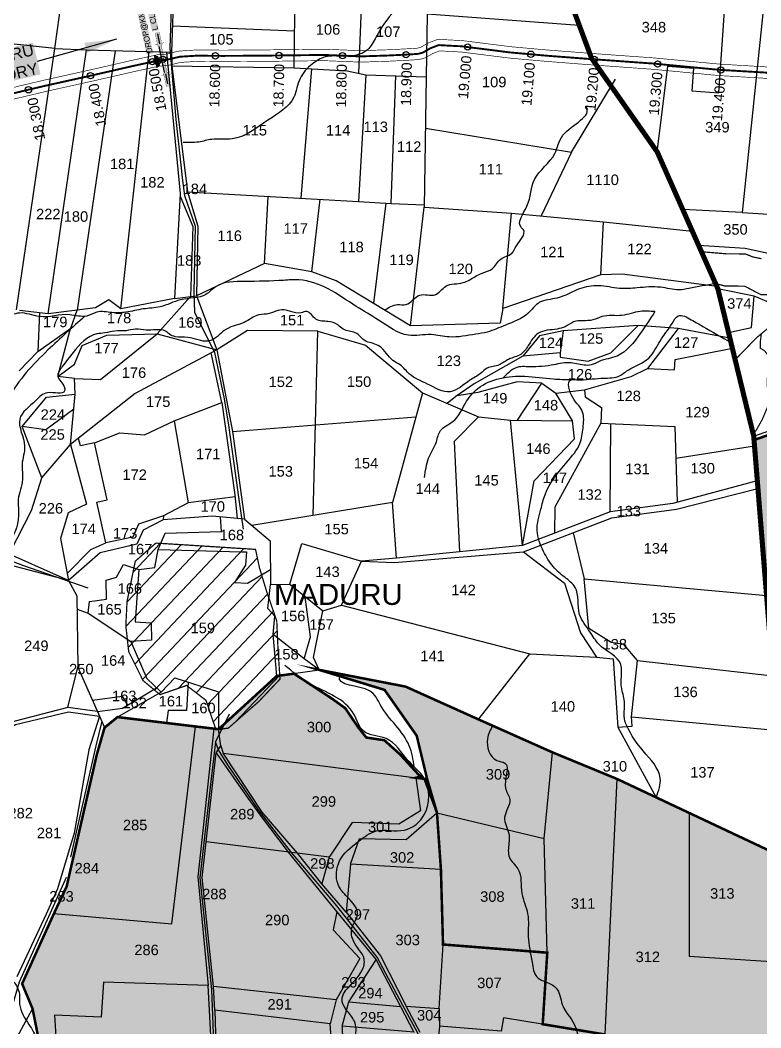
# Model space of a CAD drawing. Header units: inches. Extents: x 198958 to 218693, y 1596361 to 1611769.
# Drawn here: x 200565 to 201730, y 1605971 to 1607558 of the extents above; entities that cross this region are included whole.
import ezdxf
from ezdxf.enums import TextEntityAlignment as Align

# ---------------------------------------------------------------- set-up
doc = ezdxf.new("R2010")
doc.units = ezdxf.units.IN
doc.header["$LTSCALE"] = 15
doc.header["$MEASUREMENT"] = 0
doc.header["$PDMODE"] = 32
doc.header["$PDSIZE"] = 10
for name, pattern in [('ACAD_ISO02W100', [15, 12, -3]), ('ACAD_ISO03W100', [30, 12, -18]), ('HIDDEN2', [0.1875, 0.125, -0.0625])]:
    doc.linetypes.add(name, pattern=pattern)
for name, color, linetype in [('CANAL1', 7, 'Continuous'), ('CSMark', 72, 'Continuous'), ('PLOT NO', 7, 'Continuous'), ('PLOTS', 7, 'Continuous'), ('PLOTS NO', 7, 'Continuous'), ('RE REMARKS', 7, 'Continuous'), ('ROADS', 1, 'Continuous'), ('STREAMS', 4, 'Continuous'), ('STRUCTURE', 5, 'Continuous'), ('text2', 7, 'Continuous'), ('VILLAGE BOUNDAY', 5, 'Continuous'), ('WUA-11', 3, 'Continuous')]:
    doc.layers.add(name, color=color, linetype=linetype)
doc.styles.get("Standard").update_dxf_attribs({"font": 'arial.ttf'})
doc.dimstyles.get("Standard").update_dxf_attribs({"dimtxt": 0.18, "dimasz": 0.18, "dimexe": 0.18, "dimexo": 0.0625, "dimgap": 0.09, "dimtad": 0, "dimtih": 1, "dimtoh": 1, "dimdec": 4, "dimzin": 0, "dimdsep": 46, "dimtxsty": 'Standard', "dimcen": 0.09, "dimadec": 0, "dimazin": 0, "dimtfac": 1, "dimtdec": 4, "dimtofl": 0, "dimtmove": 0, "dimatfit": 3, "dimfxl": 1, "dimtolj": 1, "dimtzin": 0, "dimarcsym": 0})

# ---------------------------------------------------------------- blocks, each defined once
blk = doc.blocks.new('DROP')
h = blk.add_hatch()
h.set_pattern_fill('ANSI31', color=1, scale=10, angle=45)
h.set_pattern_definition([(90, (-324.4107, -25.7687), (-1.25, 0), [])])
h.paths.add_polyline_path([(-9.9, -4.3), (-13.8, 4.1), (13.8, 4.1), (10.2, -4.3)])
at = {"layer": 'STRUCTURE', "color": 5, "const_width": 0.49}
blk.add_lwpolyline([(-9.9, -4.3), (-13.8, 4.1), (13.8, 4.1), (10.2, -4.3), (-9.9, -4.3)], dxfattribs=at)
at = {"layer": 'STRUCTURE', "color": 5}
blk.add_circle((0, 0), 1.33, dxfattribs=at)
blk = doc.blocks.new('SLB')
at = {"layer": 'STRUCTURE'}
h = blk.add_hatch(dxfattribs=at)
h.set_pattern_fill('DOTS', color=6, scale=20, angle=320.3722, style=0)
h.set_pattern_definition([(320.372247934, (-159.4327, -72.9564), (1.2786241598, 0.5641323054), [0, -1.25])])
h.paths.add_polyline_path([(769699.5, 1706871.1), (769699.5, 1706861.1), (769729.1, 1706861.1), (769732.1, 1706863.1), (769792.1, 1706863.1), (769795.1, 1706861.1), (769824.7, 1706861.1), (769824.7, 1706871.1), (769795.1, 1706871.1), (769792.1, 1706869.1), (769732.1, 1706869.1), (769729.1, 1706871.1)])
at = {"layer": 'STRUCTURE', "color": 6, "linetype": 'ACAD_ISO02W100', "ltscale": 0.5, "const_width": 0.5}
for points in [[(769699.5, 1706871.1), (769729.1, 1706871.1)], [(769795.1, 1706871.1), (769824.7, 1706871.1)], [(769699.5, 1706861.1), (769729.1, 1706861.1)], [(769795.1, 1706861.1), (769824.7, 1706861.1)]]:
    blk.add_lwpolyline(points, dxfattribs=at)
at = {"layer": 'STRUCTURE', "color": 6, "const_width": 0.628}
for points in [[(769726.1, 1706877.1), (769726.1, 1706873.1), (769732.1, 1706869.1), (769792.1, 1706869.1), (769798.1, 1706873.1), (769798.1, 1706877.1)], [(769726.1, 1706855.1), (769726.1, 1706859.1), (769732.1, 1706863.1), (769792.1, 1706863.1), (769798.1, 1706859.1), (769798.1, 1706855.1)]]:
    blk.add_lwpolyline(points, dxfattribs=at)
at = {"layer": 'STRUCTURE', "color": 6}
blk.add_lwpolyline([(769732.1, 1706863.1), (769792.1, 1706863.1)], dxfattribs=at)
blk.add_lwpolyline([(769732.1, 1706863.1), (769792.1, 1706863.1)], dxfattribs=at)
at = {"layer": 'STRUCTURE', "color": 0}
blk.add_circle((769762.1, 1706866.1), 1.24, dxfattribs=at)
for points in [[(769703.8, 1706866), (769726.7, 1706866)], [(769818.6, 1706865.8), (769795.7, 1706865.8)]]:
    blk.add_leader(points, dimstyle='Standard', override={"dimasz": 10, "dimgap": 0.09, "dimtad": 0}, dxfattribs=at)

msp = doc.modelspace()

# ---------------------------------------------------------------- hatches: boundary and pattern name
at = {"layer": 'PLOTS NO', "true_color": 0x105689}
h = msp.add_hatch(color=146, dxfattribs=at)
h.dxf.hatch_style = 1
h.paths.add_polyline_path([(201787.6, 1605759.8), (201604.1, 1605782.4), (201584, 1605785.8), (201582.6, 1605854.4), (201580.7, 1605944.9), (201484.6, 1605960.8), (201386.5, 1605977), (201393.7, 1606089.6), (201229.7, 1606102.5), (201226.4, 1606220.5), (201220.2, 1606310), (201200.6, 1606363.3), (201204.8, 1606362.7), (201188.3, 1606431.2), (201137.8, 1606503.3), (201067.3, 1606524.9), (201035, 1606534.8), (201170.7, 1606508.5), (201286.5, 1606456.4), (201401.8, 1606405), (201503.4, 1606363.1), (201616.7, 1606309.7), (201761.7, 1606241.4), (201748.5, 1606525.3), (201738.6, 1606652.1), (201719.7, 1606886.8), (201718.9, 1606896.8), (201803.6, 1606925.7), (201916.9, 1606976.5), (201986.7, 1607005.4), (202011.7, 1607019), (202027.3, 1607025.6), (202048.8, 1607037.1), (202068.4, 1607038.6), (202104.1, 1607051.4), (202135.2, 1607062.5), (202172.8, 1607084.4), (202196.4, 1607095.5), (202254.2, 1607113.6), (202375.2, 1607155), (202495, 1607153.4), (202495.1, 1607161.4), (202500, 1607160.7), (202540, 1607155.1), (202597.5, 1607147.1), (202627.4, 1607068.6), (202665.9, 1606941.4), (202663.7, 1606830.3), (202669.9, 1606776.6), (202663.8, 1606776.6), (202665, 1606747.4), (202668.4, 1606667.2), (202674, 1606534.4), (202672.8, 1606525.1), (202694.9, 1606525.1), (202687.6, 1606455.7), (202453.8, 1606473.9), (202462.8, 1606416.6), (202476.2, 1606358.6), (202470.6, 1606359.2), (202402, 1606379.9), (202402.9, 1606314.9), (202402.3, 1606241.9), (202394.1, 1606245.1), (202387.8, 1606148.9), (202381.7, 1606056.4), (202370.7, 1605888.9), (202395.2, 1605871.6), (202417.5, 1605853.1), (202455.3, 1605827.5), (202458.6, 1605825.3), (202458.7, 1605826), (202533.7, 1605822.6), (202648.9, 1605813.1), (202757.2, 1605798.6), (202776.7, 1605796.1), (202838, 1605788), (202854.1, 1605783.7), (202865.4, 1605780.7), (202862.8, 1605775.3), (202814.5, 1605674.5), (202703.5, 1605443), (202663.1, 1605365.1), (202637.5, 1605324.3), (202574.9, 1605182.9), (202570.3, 1605176), (202551.3, 1605139.5), (202485, 1605149.1), (202461.4, 1605159.5), (202429.7, 1605173.2), (202420.2, 1605168.2), (202419.4, 1605270.9), (202368.9, 1605292.4), (202297.8, 1605298.9), (202303.1, 1605357.1), (202271.2, 1605363.3), (202157.1, 1605479.2), (202134.6, 1605491.7), (202089.9, 1605522.7), (202108.9, 1605682.5), (202048, 1605694.7), (201987, 1605718.2), (201997.9, 1605819.3), (201993.1, 1605819.8), (201833, 1605851.8), (201780.3, 1605871.2)])
at = {"layer": 'PLOTS NO', "true_color": 0xa953a0}
h = msp.add_hatch(dxfattribs=at)
h.set_pattern_fill('ANSI31', color=215)
h.set_pattern_definition([(45, (0, 0), (-0.088388347648, 0.088388347648), [])])
h.paths.add_polyline_path([(200669.6, 1604725.3), (200640, 1604936.4), (200614.1, 1604990.9), (200612.5, 1604994.4), (200594.5, 1605001.7), (200603, 1605040.8), (200630.5, 1605092.8), (200634.7, 1605141.6), (200620.4, 1605231.6), (200664.8, 1605183.8), (200661.9, 1605224.7), (200654.7, 1605292.6), (200630.9, 1605332.3), (200626.2, 1605369.8), (200599.5, 1605459.7), (200586.1, 1605543), (200576.3, 1605581.9), (200579, 1605637.5), (200607.6, 1605709.2), (200597.8, 1605812), (200604.8, 1605829.6), (200609.9, 1605897.4), (200594.7, 1605947.7), (200584.1, 1606001.2), (200567.7, 1606040.7), (200617.8, 1606151.4), (200637.8, 1606194.2), (200684.9, 1606400.6), (200697.3, 1606443.9), (200717.7, 1606460.5), (200794.9, 1606451.2), (200840.6, 1606445.7), (200869.3, 1606442.3), (200876.6, 1606441.4), (200968.2, 1606525.2), (200995.3, 1606528.8), (201055.4, 1606489.3), (201076, 1606474.4), (201096.6, 1606443.9), (201109.1, 1606428.3), (201137.5, 1606424), (201162.3, 1606401.6), (201191.7, 1606369.5), (201194.7, 1606366.9), (201187, 1606365), (201204.8, 1606362.7), (201220.2, 1606310), (201226.4, 1606220.5), (201229.7, 1606102.5), (201393.7, 1606089.6), (201386.5, 1605977), (201484.6, 1605960.8), (201580.7, 1605944.9), (201582.6, 1605854.4), (201584, 1605785.8), (201604.1, 1605782.4), (201685.4, 1605772.4), (201787.6, 1605759.8), (201809, 1605556.7), (201819.2, 1605452.3), (201828.9, 1605355.2), (201845.1, 1605193.9), (201860.3, 1605022), (201864.4, 1604942.8), (201834.1, 1604839.4), (201830.8, 1604830.9), (201797.7, 1604686.4), (201779.7, 1604569.4), (201777.7, 1604555.9), (201763, 1604460.3), (201760.4, 1604436.4), (201730.7, 1604444.1), (201633.8, 1604464.2), (201593.5, 1604474.7), (201530.4, 1604501.6), (201487.4, 1604520.6), (201462.8, 1604544.5), (201407.3, 1604652.3), (201295.4, 1604657.7), (201263.6, 1604661.7), (201219.8, 1604668.1), (201071.5, 1604695.1), (200985.8, 1604699.4), (200828, 1604719.1), (200809.3, 1604701.4)])
at = {"layer": 'text2', "linetype": 'Continuous'}
h = msp.add_hatch(dxfattribs=at)
h.set_pattern_fill('ANSI31', color=40, scale=7.991511, angle=1.6121)
h.set_pattern_definition([(46.61206, (193306.242, 1599819.602), (-18.439085, 17.42962), [])])
h.paths.add_polyline_path([(200802.5, 1606732.9), (200934.8, 1606724.5), (200941.1, 1606695.1), (200952.5, 1606657.5), (200968.2, 1606611.8), (200970.2, 1606566.9), (200973.3, 1606520.3), (200940, 1606485.1), (200892.1, 1606443.2), (200872.6, 1606440.4), (200856.9, 1606486.8), (200826.4, 1606510.3), (200784.6, 1606495.8), (200757.9, 1606518), (200735.3, 1606563.4), (200730.8, 1606604.2), (200732.7, 1606642.4), (200745.6, 1606705.8), (200778, 1606734.4)])
h.paths.add_polyline_path([(200955.6, 1606628.1), (201174.7, 1606628.1), (201174.7, 1606678.5), (200955.6, 1606678.5)], flags=9)

# ---------------------------------------------------------------- linework, layer by layer
at = {"layer": 'CANAL1', "color": 200, "const_width": 1}
for points in [[(200547, 1607450.1), (200601.3, 1607463), (200675.6, 1607479.5), (200739.5, 1607494.2), (200763.9, 1607499.5), (200781.5, 1607503.4), (200793.7, 1607504.1), (200814.4, 1607509), (200841.6, 1607510.7), (200882.9, 1607510.4), (200940.2, 1607510.7), (201043.1, 1607511.9), (201100, 1607509.6), (201143.1, 1607511), (201174.2, 1607512.6), (201188.6, 1607513.4), (201194.8, 1607515), (201205.7, 1607521.4), (201221.6, 1607527.5), (201239.7, 1607526.5), (201259.8, 1607525.5), (201336.7, 1607515.8), (201393.4, 1607510.7), (201460, 1607505.5), (201561.5, 1607498.2), (201664.3, 1607488.5), (201767.1, 1607482.3)], [(200550.9, 1607432.5), (200605.3, 1607445.5), (200679.6, 1607462), (200743.5, 1607476.6), (200767.8, 1607481.9), (200784, 1607485.5), (200796.4, 1607486.2), (200817.1, 1607491.2), (200842.1, 1607492.7), (200882.9, 1607492.4), (200940.3, 1607492.7), (201042.8, 1607493.9), (201099.9, 1607491.6), (201143.9, 1607493), (201175.2, 1607494.6), (201191.5, 1607495.6), (201201.7, 1607498.3), (201213.5, 1607505.1), (201224.5, 1607509.3), (201238.8, 1607508.5), (201258.2, 1607507.5), (201334.8, 1607497.9), (201391.9, 1607492.8), (201458.7, 1607487.6), (201560, 1607480.3), (201663, 1607470.5), (201766.1, 1607464.4)]]:
    msp.add_lwpolyline(points, dxfattribs=at)
at = {"layer": 'CANAL1', "color": 3, "linetype": 'HIDDEN2', "ltscale": 4, "true_color": 0x00ff00, "const_width": 3}
msp.add_lwpolyline([(200548.9, 1607441.3), (200603.3, 1607454.2), (200677.6, 1607470.7), (200741.5, 1607485.4), (200765.9, 1607490.7), (200782.7, 1607494.5), (200789.3, 1607494.8), (200795, 1607495.2), (200815.8, 1607500.1), (200841.8, 1607501.7), (200882.9, 1607501.4), (200940.2, 1607501.7), (201043, 1607502.9), (201099.9, 1607500.6), (201143.5, 1607502), (201174.7, 1607503.6), (201190.1, 1607504.5), (201198.3, 1607506.7), (201209.6, 1607513.3), (201223.1, 1607518.4), (201239.3, 1607517.5), (201259, 1607516.5), (201335.7, 1607506.8), (201392.7, 1607501.7), (201459.3, 1607496.6), (201560.7, 1607489.3), (201663.7, 1607479.5), (201766.6, 1607473.4)], dxfattribs=at)
at = {"layer": 'PLOTS'}
for points in [[(202011.8, 1607670), (202086.2, 1607667), (202164.4, 1607657.3), (202147.2, 1607458.9), (202156.9, 1607351.4), (202088.7, 1607311), (202069.9, 1607291.6), (202047.2, 1607288.8), (201975.9, 1607207.2), (201899.5, 1607047.7), (201719, 1607122.9), (201662.1, 1607134.6)], [(201566.7, 1607350.1), (201583.5, 1607485.3), (201623.7, 1607482.2), (201621, 1607446.2), (201663.5, 1607443), (201675.9, 1607625.7)], [(201738.2, 1607619.2), (201700.5, 1607254.8), (201606.9, 1607259.4)], [(201700.5, 1607254.8), (201808.1, 1607248), (201836.2, 1607609)], [(201631.7, 1607203.3), (201704.8, 1607198.5), (201769.8, 1607184.6), (201746.7, 1607251.9)], [(201718.4, 1606903), (201811.8, 1606935.9), (201912, 1606982.4), (201985.6, 1607012.6), (202043.3, 1607042.2), (202067, 1607044.3), (202130.2, 1607068.7), (202192.1, 1607101.2), (202254.2, 1607122.4), (202375.6, 1607163.1), (202495.1, 1607161.4), (202597.5, 1607147.1), (202627.4, 1607068.6), (202665.9, 1606941.4), (202663.7, 1606830.3), (202669.9, 1606776.6), (202663.8, 1606776.6), (202674, 1606534.4)], [(201718.9, 1606896.8), (201803.6, 1606925.7), (201916.9, 1606976.5), (201986.7, 1607005.4), (202011.7, 1607019), (202027.3, 1607025.6), (202048.8, 1607037.1), (202068.4, 1607038.6), (202104.1, 1607051.4), (202135.2, 1607062.5), (202172.8, 1607084.4), (202196.4, 1607095.5), (202254.2, 1607113.6), (202375.2, 1607155), (202369.5, 1607099), (202253.7, 1607100), (202253.8, 1607113.5)], [(201678.8, 1607066), (201715, 1607073.7), (201719, 1607122.9)]]:
    msp.add_lwpolyline(points, dxfattribs=at)
at = {"layer": 'PLOTS', "color": 0}
for points in [[(200619, 1607513), (200634, 1607618.5)], [(200806.2, 1607613.8), (200802.6, 1607507.2), (200803.2, 1607485.9), (200827.8, 1607287.6), (201097, 1607272.2), (201148.4, 1607269.2), (201200.2, 1607266.7)], [(200995.8, 1607482.6), (200996.9, 1607606.8)], [(201102, 1607603.1), (201096.6, 1607474.2)], [(201205.2, 1607599.4), (201203.1, 1607468.6)], [(201204.7, 1607567.7), (201444.1, 1607549.6)], [(200804, 1607548.7), (200996.3, 1607541)], [(200558.6, 1607101.6), (200619, 1607513), (200466, 1607529.1)], [(200608.8, 1607095.3), (200669.1, 1607510.7)], [(200619, 1607513), (200669.1, 1607510.7), (200802.6, 1607507.2)], [(200714.1, 1607509.5), (200654, 1607101)], [(200723, 1607103.4), (200767.7, 1607508.1)], [(200794.5, 1607507.4), (200816.4, 1607285), (200807.3, 1607119.3), (200842.2, 1607123.6)], [(200803.2, 1607485.9), (200995.8, 1607482.6), (201078.8, 1607477.9), (201108.3, 1607471.7), (201203.1, 1607468.6)], [(201006.7, 1607277.3), (201023.4, 1607481.1)], [(201108.3, 1607471.7), (201097, 1607272.2)], [(201148.4, 1607269.2), (201155.7, 1607470.1)], [(201203.1, 1607468.6), (201200.2, 1607263.2), (201337.4, 1607253.6), (201482.2, 1607240.4), (201621.9, 1607225.6)], [(201202, 1607387.7), (201432, 1607350), (201501.1, 1607464.7)], [(201432, 1607350), (201384, 1607249.4)], [(200827.8, 1607287.6), (200844, 1607233.3), (200842.2, 1607123.6), (200873.7, 1607038.5), (200898.5, 1606910.1), (200917.2, 1606772.3), (200957.8, 1606738.1), (200958.3, 1606669.3), (200988.5, 1606669.5), (201007.7, 1606733.6), (201101.3, 1606705.7), (201153.6, 1606703.9), (201356.5, 1606720.8), (201495.1, 1606774.1), (201597.1, 1606787.6), (201725.1, 1606820.5)], [(200816.1, 1607280.5), (200836.3, 1607232.9), (200832.7, 1607122.4)], [(200948.8, 1607174.6), (200954.9, 1607280.3)], [(201023.4, 1607161.5), (201036.3, 1607275.6)], [(201139.9, 1607269.7), (201120.1, 1607112.1)], [(201178.8, 1607076.6), (201200.2, 1607263.2)], [(201323.8, 1607103.7), (201337.4, 1607253.6)], [(201478.1, 1607156.8), (201482.2, 1607240.4)], [(201660.5, 1607138.2), (201511.5, 1607157.8), (201478.1, 1607156.8), (201323.8, 1607103.7), (201319.8, 1607080.6), (201178.8, 1607076.6), (201061.4, 1607147.5), (201023.4, 1607161.5), (200948.8, 1607174.6), (200842.2, 1607123.6)], [(200807.3, 1607119.3), (200723, 1607103.4), (200703.9, 1607117.2), (200683.2, 1607104.7), (200608.8, 1607095.3), (200563.6, 1607100.4)], [(200623.6, 1606996.7), (200649.9, 1607016.1), (200662, 1607045.7), (200700.7, 1607061.5), (200780.3, 1607063.7), (200832.7, 1607122.4)], [(200562.8, 1607005.4), (200592.3, 1607036), (200644.5, 1607072.8), (200654, 1607101)], [(200594.9, 1607096.9), (200592.3, 1607036)], [(200548.6, 1606719.9), (200582.3, 1606785.5), (200598.9, 1606836.9), (200567.8, 1606917.9), (200606.2, 1606964.1), (200651, 1606969), (200650.3, 1606993.5), (200623.6, 1606996.7), (200643.7, 1607072.2)], [(200650.3, 1606993.5), (200691, 1606992.2), (200780.3, 1607063.7)], [(200780.3, 1607063.7), (200873.7, 1607038.5)], [(201025.6, 1606777.9), (201032.8, 1607068), (200922.2, 1607068.9), (200873.7, 1607038.5)], [(201032.8, 1607068), (201107.9, 1607046.2), (201197.4, 1606971.1), (201150.1, 1606798.2)], [(201599.6, 1607072), (201536.9, 1607077), (201418.5, 1607068.8), (201381.4, 1607060.6), (201355.3, 1607028.9), (201278.8, 1606985), (201249.9, 1606965.1), (201236.4, 1606954.3)], [(201418.5, 1607068.8), (201413.9, 1607033.7), (201355.3, 1607028.9)], [(201413.9, 1607033.7), (201413.8, 1607027.1), (201458.1, 1607020.7), (201493.7, 1607033.7), (201536.9, 1607077)], [(201681, 1607057), (201599.6, 1607072), (201551.5, 1607009.3)], [(200873.7, 1607038.5), (200745.4, 1606970), (200643.8, 1606889.4), (200651, 1606969)], [(200681.4, 1606892.3), (200721.1, 1606907.9), (200760.2, 1606904.8), (200806.7, 1606926.8), (200881.8, 1606955.9), (200864.8, 1607033.8)], [(201452.1, 1606975.9), (201525.9, 1606996.9), (201551.5, 1607009.3), (201593.9, 1607007), (201594.8, 1607023.6), (201684.8, 1607041.4)], [(201385.2, 1606986.2), (201346.3, 1606988.4), (201284.3, 1606971.6), (201251.9, 1606966.5)], [(201346.7, 1606927.9), (201385.2, 1606986.2), (201407.1, 1606970.7)], [(201197.4, 1606971.1), (201285.6, 1606933.1), (201335.6, 1606928), (201433.2, 1606927), (201407.1, 1606970.7), (201452.1, 1606975.9), (201453.4, 1606964.6), (201479.1, 1606947.9), (201478, 1606923.2), (201594.4, 1606917.8), (201598.2, 1606798.8)], [(200881.8, 1606955.9), (200902.4, 1606810.4), (200906.1, 1606773.3)], [(200648.9, 1606945.5), (200604.9, 1606912.5), (200567.8, 1606917.9)], [(200806.7, 1606926.8), (200829, 1606798)], [(200898.5, 1606910.1), (201187, 1606933.3)], [(201285.6, 1606933.1), (201247.3, 1606894.4), (201255.5, 1606720.8)], [(201354.7, 1606730.7), (201335.6, 1606928)], [(201354.7, 1606730.7), (201373.1, 1606832.5), (201436.3, 1606898.5), (201433.2, 1606927)], [(201478, 1606923.2), (201405.4, 1606791.2), (201404.9, 1606750)], [(201492.6, 1606783.8), (201493.9, 1606922.5)], [(200598.9, 1606836.9), (200643.8, 1606889.4)], [(200643.8, 1606889.4), (200668.8, 1606795.5), (200639.9, 1606782.3), (200628, 1606741.8), (200640.5, 1606675.3)], [(200638.4, 1606686.3), (200675.6, 1606724.4), (200699.4, 1606734.7), (200685.2, 1606799), (200701.2, 1606802.6), (200681.4, 1606892.3), (200662.3, 1606888.1), (200659.4, 1606887.5), (200656.3, 1606899.3)], [(201719.7, 1606886.8), (201596, 1606867.5)], [(200917.2, 1606772.3), (200866.7, 1606776.7), (200789.6, 1606771.2), (200758.2, 1606754.7), (200747.9, 1606732.6), (200690.4, 1606719.1), (200648.7, 1606682.5), (200640.5, 1606675.3), (200529.6, 1606724.9), (200395.4, 1606840.4), (200221.4, 1606823.3), (200159.2, 1606835.8), (200130.6, 1606837.7), (200131.7, 1606827.9), (200077.4, 1606868.4)], [(201724.1, 1606832.2), (201591.2, 1606796.9), (201492.6, 1606783.8), (201354.7, 1606730.7), (201156.3, 1606710.8), (201101.3, 1606705.7)], [(200902.7, 1606807.2), (200829, 1606798), (200789.8, 1606777.5), (200750.5, 1606764), (200741.8, 1606743.6), (200699.4, 1606734.7)], [(201156.3, 1606710.8), (201150.1, 1606798.2), (200929.2, 1606762.2)], [(200654.1, 1606630.5), (200671.8, 1606624.3), (200673.5, 1606642.6), (200700.5, 1606646), (200699.7, 1606676), (200716.3, 1606680.8), (200727.3, 1606700.6), (200751.5, 1606692.9), (200776.6, 1606695.9), (200781.9, 1606724.4), (200792.5, 1606749.9), (200881.5, 1606752.4), (200879.8, 1606775.6)], [(200789.8, 1606777.5), (200789.6, 1606771.2)], [(200640.5, 1606675.3), (200526.1, 1606705.5), (200466.1, 1606752.9), (200415.9, 1606744.8), (200303.3, 1606706), (200208, 1606677.7), (200213.4, 1606636.8), (200280, 1606658.2), (200303.3, 1606706)], [(201434.5, 1606750.8), (201451.8, 1606678.4), (201738.6, 1606652.1)], [(200781.9, 1606724.4), (200912.7, 1606720.9), (200920.4, 1606720.4), (200919, 1606699.6), (200901.8, 1606672.6), (200922.1, 1606671.2), (200958.1, 1606692.8)], [(201356.5, 1606720.8), (201420.8, 1606671.1), (201445.7, 1606593), (201470.9, 1606554.6), (201497.5, 1606552.2), (201504.6, 1606444.8), (201527, 1606446.3), (201526, 1606461), (201535.5, 1606549.5), (201748.5, 1606525.3)], [(200988.5, 1606669.5), (201040.6, 1606627.6), (201069.9, 1606636.8), (201101.3, 1606705.7)], [(200751.5, 1606692.9), (200745.4, 1606610.7), (200770.4, 1606608.8), (200771.2, 1606581.4), (200738.4, 1606579.5)], [(200640.5, 1606675.3), (200653.7, 1606651.6), (200655.5, 1606539.1), (200697.3, 1606443.9), (200717.7, 1606460.5), (200876.6, 1606441.4), (200968.2, 1606525.2), (201035, 1606534.8), (201137.8, 1606503.3), (201188.3, 1606431.2), (201204.8, 1606362.7), (201220.2, 1606310), (201388.8, 1606269.4), (201401.8, 1606405), (201170.7, 1606508.5), (201035, 1606534.8)], [(201035, 1606534.8), (201011.3, 1606552.1), (200962.3, 1606590.3), (200965, 1606619.4), (200953.9, 1606631.7), (200958.3, 1606669.3)], [(201535.5, 1606549.5), (201514.2, 1606575), (201494.3, 1606578.1), (201459.3, 1606600.2), (201451.8, 1606678.4)], [(201011.3, 1606552.1), (201021.3, 1606586.8), (201012.8, 1606650)], [(201069.9, 1606636.8), (201366.3, 1606560.1), (201470.9, 1606554.6)], [(200671.8, 1606624.3), (200738.4, 1606579.5), (200763.8, 1606521.3), (200786.5, 1606499.8), (200807.8, 1606522.4), (200876.6, 1606500), (200876.6, 1606441.4)], [(201035, 1606534.8), (201026.2, 1606554.3), (201040.6, 1606627.6)], [(200968.2, 1606525.2), (200962.3, 1606590.3)], [(201286.4, 1606458.3), (201366.3, 1606560.1)], [(200639.5, 1606475.5), (200655.5, 1606539.1)], [(200828.8, 1606515.5), (200826.3, 1606470.8), (200797.2, 1606470.9), (200794.9, 1606451.2)], [(200678.4, 1606487), (200725.2, 1606493.5), (200733.6, 1606479.5)], [(200686.2, 1606469.2), (200725.4, 1606474.5), (200779.1, 1606506.8)], [(200786.5, 1606499.8), (200717.7, 1606460.5)], [(200689.5, 1606461.8), (200672.7, 1606408.7), (200649.3, 1606277.9), (200623.4, 1606190.1), (200605.3, 1606150.3), (200559.1, 1606051.4)], [(201526, 1606461), (201752.4, 1606440)], [(200617.8, 1606151.4), (200803.3, 1606134.8), (200840.6, 1606445.7)], [(201504.6, 1606444.8), (201565.1, 1606334)], [(200358.7, 1604777.4), (200398.6, 1604966.4), (200402.3, 1604984), (200407.1, 1605031.4), (200427.2, 1605135), (200450, 1605241.2), (200440.2, 1605240.9), (200465.3, 1605532.4), (200463.7, 1605583.3), (200366.1, 1605630.5), (200430.2, 1605730.3), (200499.5, 1605844.9), (200540.6, 1605920.8), (200563.7, 1605963.6), (200584.1, 1606001.2), (200567.7, 1606040.7), (200617.8, 1606151.4), (200637.8, 1606194.2), (200647.1, 1606231.5), (200684.9, 1606400.6), (200697.3, 1606443.9)], [(200869.3, 1606442.3), (200843.8, 1606208.9), (200860.3, 1606038.1)], [(200870.8, 1605998.9), (200868.5, 1606036.4), (200850.9, 1606207.7), (200873, 1606404.1), (200880.3, 1606415.2), (200876.6, 1606441.4)], [(200880.3, 1606415.2), (200884, 1606403.8), (201204.8, 1606362.7)], [(200873, 1606404.1), (200922.9, 1606332.9), (200942.3, 1606306.1), (200986.3, 1606248), (201048.1, 1606172), (201124.3, 1606078.3), (201162.7, 1606005.1), (201184, 1605964.4)], [(201050.6, 1606240), (201039.1, 1606197.9), (201000.7, 1606246.2), (200945.2, 1606310.6), (200884, 1606403.8)], [(201484.6, 1605960.8), (201503.4, 1606363.1), (201401.8, 1606405)], [(201187, 1606365), (201194.3, 1606312.9), (201160.2, 1606291.8), (201086.9, 1606294.8), (201050.6, 1606240), (200857.3, 1606264.1)], [(201503.4, 1606363.1), (201761.7, 1606241.4)], [(201084.1, 1606228.9), (201098.4, 1606269.6), (201171.5, 1606267.8), (201220.2, 1606310)], [(201220.2, 1606310), (201226.4, 1606220.5)], [(201616.7, 1606309.7), (201616.9, 1606084.2), (201769.9, 1606074.2)], [(201229.7, 1606102.5), (201393.7, 1606089.6), (201388.8, 1606269.4)], [(201223.9, 1606001.7), (201229.7, 1606102.5), (201226.4, 1606220.5), (201084.1, 1606228.9), (201077.2, 1606153.3), (201039.1, 1606197.9)], [(201062.6, 1606154.1), (201056.8, 1606125.5), (201099.1, 1606080.5), (201061.4, 1606015.3), (201052.3, 1605977.6)], [(201077.2, 1606153.3), (201131.5, 1606084.7), (201171.8, 1606005.3)], [(201393.7, 1606089.6), (201386.5, 1605977)], [(201071.1, 1605973.9), (201081.4, 1606012.2), (201124.3, 1606078.3)], [(200867.6, 1605530.1), (200868, 1605815.9), (200868.2, 1605890.1), (200860.3, 1606038.1), (200695.9, 1606043.2), (200692, 1605988.3), (200618.6, 1605991.2), (200621, 1605949.2), (200594.7, 1605947.7), (200609.9, 1605897.4), (200604.8, 1605829.6), (200650.8, 1605826.2), (200868, 1605815.9)], [(201061.4, 1606015.3), (200868.5, 1606036.4)], [(200584.1, 1606001.2), (200594.7, 1605947.7)], [(201081.4, 1606012.2), (201162.7, 1606005.1)], [(201193.6, 1605964), (201171.8, 1606005.3), (201223.9, 1606001.7), (201224.1, 1605974)], [(201060.5, 1605864.6), (201052.3, 1605977.6), (200870.8, 1605998.9), (200873.9, 1605890)], [(201453.8, 1605497.6), (201553.3, 1605481.3), (201604.1, 1605782.4), (201584, 1605785.8), (201580.7, 1605944.9), (201324.9, 1605987.1), (201321.4, 1605966), (201224.1, 1605974), (201223.2, 1605962.8), (201237.8, 1605883.8), (201243.3, 1605849.2)], [(201184.1, 1605964.4), (201071.1, 1605973.9), (201073.7, 1605863.2)]]:
    msp.add_lwpolyline(points, dxfattribs=at)
at = {"layer": 'ROADS', "linetype": 'ACAD_ISO03W100'}
for points in [[(200803.4, 1607620.7), (200799.8, 1607513.6), (200809.6, 1607401.1), (200819.9, 1607305.4), (200823.3, 1607281.5), (200839.7, 1607233.6), (200837.8, 1607129.1), (200838.7, 1607098.2), (200870.5, 1607034.5), (200885.3, 1606961.3), (200892.3, 1606920.3), (200908.7, 1606802.9), (200915.3, 1606756.1)], [(200893.3, 1606465.2), (200871.6, 1606421.6), (200863.4, 1606350), (200847.1, 1606207.5), (200865.6, 1606031.9), (200870.7, 1605889.5), (200870.5, 1605855.6), (200870.2, 1605822), (200871.5, 1605521.8), (200870.2, 1605464.5), (200883.7, 1605341.6), (200882.7, 1605250.8), (200875.4, 1605162.6), (200869.4, 1605112.6), (200875.3, 1605032.1), (200891.4, 1604925.6), (200973.9, 1604700.9)], [(200692.9, 1606454), (200683.4, 1606415.4), (200636.8, 1606208), (200574.5, 1606068.9), (200563, 1606043.3), (200549.9, 1605998.6), (200538.7, 1605931.9), (200498.7, 1605852.4), (200418.7, 1605724.4), (200261.6, 1605473.4), (200231.8, 1605421.5), (200206.6, 1605319.5), (200189, 1605170.8), (200178, 1605070.6), (200155.8, 1604938)], [(201906.1, 1604754.5), (201835.1, 1604831.1), (201761.8, 1604910.9), (201685.9, 1605012.6), (201619, 1605105.4), (201567.9, 1605223.6), (201543.8, 1605283.9), (201519.7, 1605338.1), (201477.4, 1605453.7), (201448.3, 1605498.5), (201367.8, 1605578.3), (201292.5, 1605738.8), (201237.4, 1605849.5), (201189.6, 1605964.2), (201166.5, 1606006.2), (201126, 1606082.4), (201062.7, 1606163.4), (200991.4, 1606247.4), (200940.7, 1606312.8), (200891.4, 1606385.2), (200876.3, 1606409.2), (200871.6, 1606421.6)]]:
    msp.add_lwpolyline(points, dxfattribs=at)
at = {"layer": 'ROADS'}
for points in [[(200421, 1606829.1), (200470.8, 1606784.3), (200536.9, 1606711.5), (200568, 1606699.4), (200670.9, 1606663.9)], [(200686.2, 1606469.2), (200639.5, 1606475.5), (200554.8, 1606453.3), (200382.2, 1606356.1), (200343.1, 1606350.6), (200192.4, 1606295.4), (200150.7, 1606259), (200111, 1606260.4), (200059.8, 1606249.1)], [(200400.6, 1606355.7), (200499.7, 1606414.4), (200557.5, 1606448.6), (200640.8, 1606469), (200689.5, 1606461.8)]]:
    msp.add_lwpolyline(points, dxfattribs=at)
at = {"layer": 'STREAMS', "const_width": 1.94}
for points in [[(201636.2, 1607193.1), (201656.4, 1607191.4), (201675.5, 1607189.8), (201686.2, 1607189.8), (201695.9, 1607189.7), (201705.3, 1607189.6), (201717.6, 1607184.7), (201730.6, 1607182.1)], [(201740.2, 1607125.4), (201729.9, 1607125.5), (201722, 1607129.5), (201715.4, 1607133), (201711.7, 1607135), (201704.2, 1607138.9), (201689.2, 1607139), (201673.2, 1607139.1), (201662.6, 1607141.9), (201659.5, 1607140.6)], [(201766.4, 1607110.4), (201754.5, 1607096.6), (201750.1, 1607091.5), (201750, 1607081.4), (201745.4, 1607076.4), (201727.3, 1607061.4), (201722, 1607056.9), (201700.7, 1607034.8), (201692.6, 1607026.5), (201688.6, 1607025.5)], [(201730.4, 1607063.9), (201729, 1607052.9), (201728.9, 1607045), (201728.9, 1607041.2), (201735.4, 1607037.3), (201740.7, 1607030.2), (201743.3, 1607026.7), (201743.2, 1607019), (201743.1, 1607004.1), (201739.7, 1606994.2), (201739.6, 1606980.6), (201745.4, 1606969.8), (201745.3, 1606960.9), (201739.1, 1606946.2), (201732, 1606929.3), (201723.3, 1606913.8), (201717.8, 1606905.6)]]:
    msp.add_lwpolyline(points, dxfattribs=at)
at = {"layer": 'STREAMS'}
for points in [[(201365.4, 1607662.3), (201324.2, 1607646.9), (201271.2, 1607621.9), (201254.7, 1607614.5), (201235.6, 1607604.5), (201221.7, 1607604.1), (201193.4, 1607593), (201167.3, 1607584.7), (201153.2, 1607572.5), (201124.3, 1607531.2), (201110.8, 1607511), (201073, 1607500.7), (201044.5, 1607499.9), (201024.1, 1607488.6), (201004.8, 1607465.8), (200995, 1607436.3), (200954.3, 1607400), (200898, 1607370.9), (200866, 1607370), (200845.6, 1607365.8), (200821.1, 1607365.1)], [(201138, 1607101.2), (201158, 1607109.8), (201171.3, 1607110.1), (201193.1, 1607124.8), (201217.3, 1607125.5), (201234, 1607138.7), (201261.2, 1607144.4), (201280.4, 1607154), (201291.3, 1607159.5), (201307.2, 1607166.4), (201320.6, 1607181.5), (201337.8, 1607190.5), (201345.2, 1607202.4), (201356.1, 1607227.5), (201352.4, 1607231.9), (201361.5, 1607264.6), (201373.6, 1607306.7), (201405.5, 1607347.6), (201418.4, 1607376.4), (201453.7, 1607421.1), (201453.5, 1607421.3)], [(201562.8, 1607098.8), (201539.9, 1607099.1), (201511.2, 1607092.8), (201479.5, 1607090.9), (201465.2, 1607085.7), (201435.2, 1607082.5), (201421.8, 1607075), (201409.1, 1607071.4), (201379.9, 1607064.8), (201363.7, 1607045.3), (201352.1, 1607031.5), (201332.9, 1607023.7), (201318.1, 1607015), (201299.1, 1607009.7), (201288.8, 1607001.6), (201271.9, 1606990.7), (201240.8, 1606972.5), (201205.4, 1606984.8), (201176.8, 1607000.6), (201162.5, 1607014.8), (201150.8, 1607022.1), (201130.3, 1607043.9), (201119.8, 1607048.7), (201108.8, 1607052), (201091.6, 1607065.6), (201072.9, 1607071), (201064.1, 1607077.9), (201048.7, 1607083.2), (201029.9, 1607086.9), (201015.3, 1607098.9), (201006.4, 1607096.9), (200990.3, 1607099), (200982.4, 1607101), (200970.2, 1607100.7), (200956.3, 1607095.6), (200940, 1607093.6), (200916.8, 1607081.7), (200899.8, 1607076.1), (200885.6, 1607068.9), (200875.1, 1607059.9), (200860.4, 1607052.4), (200828.3, 1607058.3), (200808.5, 1607059.3), (200799.6, 1607063.3), (200793.3, 1607068.2), (200778.1, 1607070.2), (200762.6, 1607069.8), (200745.8, 1607071.3), (200731.3, 1607068.8), (200713.4, 1607068.3), (200698, 1607065.3), (200685.4, 1607063.8), (200647.8, 1607034.5), (200630.8, 1607012.4), (200623.7, 1606997.3), (200634.2, 1606979.5), (200634.4, 1606974.2), (200607.7, 1606971.2), (200589.3, 1606959), (200563.8, 1606929.7), (200571.6, 1606887.1), (200567.6, 1606858.5), (200568.3, 1606834.3), (200561.5, 1606803.2), (200562, 1606784.6), (200547.1, 1606740.2), (200499.5, 1606750.8), (200464.5, 1606760.3)], [(201562.8, 1607098.8), (201540, 1607064.4), (201503.4, 1607028.9), (201475.2, 1607020.3), (201462.8, 1607014.9), (201451.6, 1607014.6), (201428.1, 1607018.4), (201399.9, 1607014.4), (201360.7, 1607012.1), (201349.1, 1607011.8), (201324.5, 1606994.8)], [(200666.5, 1607091.4), (200608.3, 1607038.4), (200546.1, 1606962.5), (200510.7, 1606874.7), (200484.7, 1606820.6), (200474.6, 1606807.7), (200462.6, 1606811.3), (200440, 1606802), (200434.4, 1606772.1), (200394.2, 1606766.1), (200353, 1606758.3), (200316.8, 1606764.8), (200263.6, 1606748.5), (200231.5, 1606725.8), (200205.2, 1606704.3), (200196.8, 1606699.5), (200181.5, 1606708.5), (200163.8, 1606742.7), (200155.2, 1606777.7), (200144.4, 1606791.6), (200127.6, 1606790), (200117.1, 1606776.3), (200109.5, 1606760.5), (200102, 1606765.7), (200093.5, 1606765.5), (200089, 1606765.4), (200081.6, 1606772.3), (200073.9, 1606764.2), (200067.9, 1606766.2), (200058, 1606773.3), (200053.1, 1606773.4)], [(201200.8, 1606837.6), (201207.1, 1606867.9), (201219.2, 1606893.7), (201225.8, 1606911.5), (201245, 1606925.8), (201266.9, 1606957.8), (201284.6, 1606977.9), (201358.6, 1606997), (201402.9, 1606992.9), (201431.7, 1606991.6)], [(201468.6, 1604861.8), (201479.5, 1604892.7), (201483.6, 1605006.2), (201487, 1605064.8), (201479.9, 1605113.9), (201468.6, 1605179.8), (201462.7, 1605198), (201468.9, 1605226.2), (201460.3, 1605281.2), (201433.1, 1605329.5), (201409.6, 1605384.8), (201314.1, 1605458.5), (201257.9, 1605480), (201202.1, 1605509.3), (201146.2, 1605530), (201130, 1605553.7), (201104.4, 1605588.8), (201081.2, 1605637), (201064.3, 1605664.5), (201050.4, 1605691.2), (201041.8, 1605721), (201047.3, 1605749.3), (201053.4, 1605772.8), (201073.1, 1605815.1), (201072.8, 1605826.7), (201072.1, 1605853.4), (201073.4, 1605878.2), (201079.2, 1605908.9), (201078.5, 1605935.6), (201091, 1605957.3), (201090.3, 1605981.6), (201077.9, 1605999.1), (201071.1, 1606012.4), (201102.2, 1606060.9), (201105.5, 1606079.8), (201089.4, 1606106.6), (201086.5, 1606128.9), (201095.4, 1606149.3), (201079.4, 1606177.1), (201064.6, 1606197.2), (201066.9, 1606234), (201096.5, 1606264.5), (201124.4, 1606281.2), (201168.9, 1606282.5), (201200.7, 1606307.9), (201200.6, 1606363.3), (201175, 1606391.8), (201140.1, 1606426.7), (201104.9, 1606438.3), (201089.6, 1606465), (201020.8, 1606512.9), (200980.8, 1606541.9)], [(201184.5, 1606382.2), (201176.7, 1606415.2), (201131.4, 1606479.2), (201114, 1606502), (201067.3, 1606524.9), (201067.4, 1606525.2)], [(201307.8, 1606447.1), (201299.7, 1606426.4), (201314.5, 1606392.4), (201326.9, 1606388), (201328.1, 1606348.3), (201334.8, 1606330.8), (201326.6, 1606302.2), (201333, 1606277.4), (201333.4, 1606262), (201334.1, 1606239.4), (201347.6, 1606221.5), (201353.7, 1606182.9), (201362.8, 1606150.9), (201363.8, 1606114.8), (201369.8, 1606074.5), (201377.3, 1606051.4), (201399.2, 1606040.1), (201409.5, 1606031.4), (201418.5, 1606004.8), (201431.9, 1605984.5), (201442.6, 1605953.6), (201441, 1605928.6), (201435.4, 1605909.4), (201420.1, 1605881), (201412.2, 1605848.8), (201410, 1605838.6), (201410.9, 1605806.4), (201407.9, 1605754.5)]]:
    msp.add_spline(points, degree=3, dxfattribs=at)
for points, knots in [([(201658.4, 1607143.1), (201644.5, 1607140.5), (201630.5, 1607137.9), (201616.6, 1607135.2), (201611.4, 1607134.2), (201596.4, 1607131.4), (201569.4, 1607139.7), (201538.1, 1607136.2), (201505.4, 1607133.8), (201475.6, 1607141.7), (201441, 1607136), (201413.8, 1607117.7), (201380.2, 1607118), (201361.6, 1607089.5), (201330.2, 1607079.4), (201303.5, 1607066.6), (201273.4, 1607062.4), (201243.8, 1607055.9), (201209, 1607065.4), (201168.7, 1607055.8), (201131.7, 1607084.7), (201089.7, 1607107.9), (201051.7, 1607136.2), (201011.1, 1607150.5), (200966.3, 1607146.9), (200924.1, 1607146), (200877.9, 1607146.6), (200852.8, 1607118.4), (200817.7, 1607121.9), (200787.8, 1607104.2), (200757.6, 1607104.2), (200732.9, 1607097.2), (200708.4, 1607096.3), (200686.9, 1607101.3), (200666.7, 1607087.8), (200635.2, 1607098.9), (200600, 1607084.7), (200565.5, 1607101.6), (200540, 1607087.5), (200516.4, 1607098.4), (200494.1, 1607087.1), (200471.9, 1607099.3), (200450.8, 1607088.7), (200428.8, 1607093.4), (200408.6, 1607081.5), (200389.3, 1607094.7), (200371.4, 1607085.2), (200351.8, 1607081.9), (200331.8, 1607064.6), (200307.5, 1607068), (200293.6, 1607063.2), (200290, 1607062)], [-42.041148, -42.041148, -42.041148, -42.041148, 0, 0, 0, 15.983825, 45.320305, 81.994342, 109.698642, 143.053002, 173.098614, 211.57769, 239.721907, 265.282426, 304.995273, 335.743171, 353.945879, 395.844011, 424.563778, 460.208696, 513.010343, 554.129066, 606.376026, 654.397645, 678.660138, 739.984381, 785.436464, 805.808043, 846.305796, 880.479226, 907.213285, 935.038705, 956.975992, 980.785134, 997.685614, 1024.535022, 1072.534616, 1104.097891, 1129.774566, 1150.983345, 1175.713841, 1196.994267, 1219.473231, 1240.710181, 1261.827036, 1282.399937, 1300.283364, 1318.077135, 1342.047546, 1374.6064, 1385.984166, 1385.984166, 1385.984166, 1385.984166]), ([(201565.1, 1606334), (201568.8, 1606344.4), (201578.4, 1606371.8), (201543.1, 1606406.1), (201524.3, 1606434.3), (201512.5, 1606460.9), (201518.1, 1606482.8), (201509.8, 1606504.2), (201509.8, 1606523.5), (201513.9, 1606553.4), (201476.7, 1606567.2), (201460.4, 1606597.1), (201437.9, 1606623.4), (201446.2, 1606661.8), (201420.2, 1606681), (201401.3, 1606697.3), (201386.2, 1606722.5), (201373.8, 1606753.9), (201383.1, 1606784.3), (201392.1, 1606823.5), (201418.6, 1606855.2), (201446.4, 1606887), (201450.1, 1606915.1), (201452.9, 1606943.8), (201432.3, 1606958.8), (201422.2, 1606993.7), (201451.4, 1606989.9), (201473.6, 1606995.5), (201503.8, 1606993), (201525.4, 1607011.8), (201555.6, 1607020.5), (201570.2, 1607054.6), (201586.9, 1607073.2), (201599.4, 1607097.8), (201621.1, 1607085.5), (201632.7, 1607078.9), (201638.4, 1607075.6), (201653.2, 1607067.1), (201667.9, 1607058.6), (201682.7, 1607050.2)], [0, 0, 0, 0, 31.189893, 81.773808, 127.759341, 136.949828, 167.585891, 190.701206, 203.585523, 226.20468, 272.783902, 297.232157, 329.272951, 372.356456, 395.040965, 419.950604, 447.959903, 482.414655, 516.612144, 540.337966, 602.576805, 637.75576, 662.72565, 687.888937, 715.416825, 743.421295, 753.281321, 791.090634, 818.338527, 836.984482, 874.456401, 906.558825, 940.152601, 955.350681, 976.749101, 997.868474, 997.868474, 997.868474, 1052.070702, 1052.070702, 1052.070702, 1052.070702]), ([(200542, 1606738.6), (200533.4, 1606725.9), (200517.8, 1606702.8), (200492.5, 1606652.8), (200523, 1606588.3), (200492.6, 1606530), (200500.2, 1606485), (200485, 1606456.3), (200486.7, 1606423.5), (200473.4, 1606388), (200481.1, 1606354.7), (200471.7, 1606317.3), (200477.4, 1606274.1), (200478.4, 1606226.1), (200476.5, 1606180.9), (200492.1, 1606135.8), (200514.7, 1606097.1), (200534, 1606062.1), (200554.8, 1606045.6), (200565, 1606026.9), (200561.8, 1606001.7), (200576.6, 1605978.9), (200592.9, 1605955), (200587.5, 1605933.5), (200597.8, 1605917.4), (200597.3, 1605897.8), (200588.2, 1605878.1), (200593.3, 1605855.1), (200582.4, 1605826.5), (200587.9, 1605795.6), (200588.4, 1605762.5), (200587.6, 1605733.9), (200595, 1605703), (200579.3, 1605684.7), (200573, 1605667.3), (200579.4, 1605648), (200555.5, 1605629.4), (200576.5, 1605601.8), (200560.8, 1605573), (200566.6, 1605542.5), (200581.9, 1605512.7), (200586.8, 1605480.8), (200589.1, 1605447.4), (200603.3, 1605414.5), (200611.3, 1605378.8), (200612.8, 1605346.9), (200608.9, 1605324.4), (200620.9, 1605311), (200624.3, 1605293.7), (200620.5, 1605259.9), (200582.6, 1605226.6), (200600.8, 1605168.2), (200597.4, 1605106.6), (200598.5, 1605051.2), (200577.6, 1605006.9), (200591, 1604969.7), (200548.2, 1604949), (200563.9, 1604912.8), (200589.5, 1604885.5), (200617.4, 1604849.7), (200621.5, 1604814.5), (200623.4, 1604798.3), (200626, 1604776.1), (200628.6, 1604753.8), (200631.2, 1604731.6)], [0, 0, 0, 0, 46.376503, 84.353614, 160.885252, 234.436385, 267.742677, 292.135715, 328.461965, 363.539127, 403.174832, 426.768944, 477.52171, 531.918338, 571.624976, 611.882559, 672.282236, 707.405058, 729.458692, 751.608675, 767.326448, 802.881955, 829.445549, 850.220137, 863.370211, 884.315675, 905.942699, 926.990635, 951.659485, 994.848747, 1018.524468, 1050.77975, 1082.21499, 1105.986661, 1118.953457, 1136.266556, 1161.131995, 1188.854441, 1217.580049, 1251.069963, 1277.63614, 1317.960908, 1346.548042, 1377.41856, 1424.589768, 1454.755039, 1474.894065, 1487.730474, 1505.903565, 1526.104386, 1588.170441, 1633.995221, 1694.568439, 1776.679023, 1793.865547, 1840.432157, 1869.903153, 1907.190739, 1931.330333, 1987.822767, 2036.181597, 2036.181597, 2036.181597, 2102.46198, 2102.46198, 2102.46198, 2102.46198])]:
    msp.add_open_spline(points, degree=3, knots=knots, dxfattribs=at)
at = {"layer": 'text2', "color": 40, "linetype": 'Continuous', "const_width": 2}
msp.add_lwpolyline([(200802.5, 1606732.9), (200934.8, 1606724.5), (200941.1, 1606695.1), (200952.5, 1606657.5), (200968.2, 1606611.8), (200970.2, 1606566.9), (200973.3, 1606520.3), (200940, 1606485.1), (200892.1, 1606443.2), (200872.6, 1606440.4), (200856.9, 1606486.8), (200826.4, 1606510.3), (200784.6, 1606495.8), (200757.9, 1606518), (200735.3, 1606563.4), (200730.8, 1606604.2), (200732.7, 1606642.4), (200745.6, 1606705.8), (200778, 1606734.4), (200802.5, 1606732.9)], dxfattribs=at)
at = {"layer": 'text2', "color": 2}
for p in [(201171.6, 1607503.4), (201268.5, 1607515.3), (201367.8, 1607504), (200772.6, 1607492.2), (200871.7, 1607501.5), (200971.7, 1607502.1), (201071.7, 1607501.7), (201467.5, 1607496), (201567.2, 1607488.6), (201666.8, 1607479.3), (200675.1, 1607470.2), (200577.6, 1607448.1)]:
    msp.add_point(p, dxfattribs=at)
at = {"layer": 'text2', "color": 3}
for p in [(200780, 1607493, 27), (200789, 1607496, 28)]:
    msp.add_point(p, dxfattribs=at)
at = {"layer": 'VILLAGE BOUNDAY', "linetype": 'ACAD_ISO02W100', "ltscale": 0.2, "const_width": 8}
msp.add_lwpolyline([(201777.8, 1605914.8), (201766.4, 1606146.4), (201757.3, 1606332.3), (201754.6, 1606390.6), (201748.3, 1606531.8), (201718.4, 1606903), (201662.1, 1607134.6), (201566.7, 1607350.1), (201463.4, 1607497.7), (201422.8, 1607606.5)], dxfattribs=at)
at = {"layer": 'WUA-11', "color": 15, "const_width": 4}
for points in [[(201738.6, 1606652.1), (201719.7, 1606886.8), (201718.9, 1606896.8), (201803.6, 1606925.7)], [(201484.6, 1605960.8), (201386.5, 1605977), (201393.7, 1606089.6), (201229.7, 1606102.5), (201226.4, 1606220.5), (201220.2, 1606310), (201200.6, 1606363.3), (201204.8, 1606362.7), (201188.3, 1606431.2), (201137.8, 1606503.3), (201067.3, 1606524.9), (201035, 1606534.8), (201170.7, 1606508.5), (201286.5, 1606456.4), (201401.8, 1606405), (201503.4, 1606363.1), (201616.7, 1606309.7), (201761.7, 1606241.4)], [(200594.7, 1605947.7), (200584.1, 1606001.2), (200567.7, 1606040.7), (200617.8, 1606151.4), (200637.8, 1606194.2), (200684.9, 1606400.6), (200697.3, 1606443.9), (200717.7, 1606460.5), (200794.9, 1606451.2), (200840.6, 1606445.7), (200869.3, 1606442.3), (200876.6, 1606441.4), (200968.2, 1606525.2), (200995.3, 1606528.8), (201055.4, 1606489.3), (201076, 1606474.4), (201096.6, 1606443.9), (201109.1, 1606428.3), (201137.5, 1606424), (201162.3, 1606401.6), (201191.7, 1606369.5), (201194.7, 1606366.9), (201187, 1606365), (201204.8, 1606362.7), (201220.2, 1606310), (201226.4, 1606220.5), (201229.7, 1606102.5), (201393.7, 1606089.6), (201386.5, 1605977), (201484.6, 1605960.8)]]:
    msp.add_lwpolyline(points, dxfattribs=at)
at = {"layer": 'WUA-11', "const_width": 3}
for points in [[(201738.6, 1606652.1), (201719.7, 1606886.8), (201718.9, 1606896.8), (201803.6, 1606925.7)], [(201484.6, 1605960.8), (201386.5, 1605977), (201393.7, 1606089.6), (201229.7, 1606102.5), (201226.4, 1606220.5), (201220.2, 1606310), (201200.6, 1606363.3), (201204.8, 1606362.7), (201188.3, 1606431.2), (201137.8, 1606503.3), (201067.3, 1606524.9), (201035, 1606534.8), (201170.7, 1606508.5), (201286.5, 1606456.4), (201401.8, 1606405), (201503.4, 1606363.1), (201616.7, 1606309.7), (201761.7, 1606241.4)], [(200594.7, 1605947.7), (200584.1, 1606001.2), (200567.7, 1606040.7), (200617.8, 1606151.4), (200637.8, 1606194.2), (200684.9, 1606400.6), (200697.3, 1606443.9), (200717.7, 1606460.5), (200794.9, 1606451.2), (200840.6, 1606445.7), (200869.3, 1606442.3), (200876.6, 1606441.4), (200968.2, 1606525.2), (200995.3, 1606528.8), (201055.4, 1606489.3), (201076, 1606474.4), (201096.6, 1606443.9), (201109.1, 1606428.3), (201137.5, 1606424), (201162.3, 1606401.6), (201191.7, 1606369.5), (201194.7, 1606366.9), (201187, 1606365), (201204.8, 1606362.7), (201220.2, 1606310), (201226.4, 1606220.5), (201229.7, 1606102.5), (201393.7, 1606089.6), (201386.5, 1605977), (201484.6, 1605960.8)]]:
    msp.add_lwpolyline(points, dxfattribs=at)

# ---------------------------------------------------------------- block references
at = {"xscale": 0.7000000000000006, "yscale": 0.7000000000000006, "zscale": 0.7000000000000006, "rotation": 101.3683632389424}
msp.add_blockref('DROP', (200780, 1607493, 27), dxfattribs=at)
at = {"layer": 'STRUCTURE', "color": 0, "xscale": 0.7, "yscale": 0.7, "zscale": 0.7, "rotation": 281.9283921740812}
msp.add_blockref('SLB', (-1079588.4, 1887740.9, 28), dxfattribs=at)
msp.add_blockref('SLB', (-1079588.4, 1887740.9, 28), dxfattribs=at)

# ---------------------------------------------------------------- texts
at = {"layer": 'CSMark', "color": 1}
for s, rotation, p in [('19.000', 85.0693, (201261, 1607433.7)), ('18.500', 100.7817, (200787.1, 1607414.3)), ('18.600', 88.7349, (200869.9, 1607420.3)), ('18.700', 88.7349, (200970.6, 1607420.4)), ('18.800', 88.7349, (201069, 1607420.2)), ('18.900', 88.7349, (201171.2, 1607422.8)), ('19.100', 85.0693, (201360.7, 1607423)), ('19.200', 85.0693, (201461.5, 1607414.9)), ('19.300', 85.0693, (201561.1, 1607407.9)), ('19.400', 85.0693, (201660.4, 1607398.8)), ('18.400', 100.7817, (200692.2, 1607390.6)), ('18.300', 100.7817, (200596.3, 1607368.4))]:
    msp.add_text(s, height=16, rotation=rotation, dxfattribs=at).set_placement(p, align=Align.MIDDLE_LEFT)
at = {"layer": 'PLOT NO'}
for s, p in [('348', (201542.2, 1607538.4)), ('106', (201029.6, 1607534.8)), ('107', (201124.3, 1607531.2)), ('105', (200861.8, 1607519.2)), ('109', (201291, 1607452)), ('113', (201104.6, 1607381.5)), ('349', (201642, 1607380.9)), ('115', (200914.4, 1607376.1)), ('114', (201045.5, 1607376)), ('112', (201157.2, 1607350.2)), ('181', (200705.8, 1607323.1)), ('111', (201285.6, 1607314.8)), ('182', (200753.3, 1607294.2)), ('1110', (201455, 1607298.1)), ('184', (200820.2, 1607283.8)), ('222', (200589.6, 1607244.2)), ('180', (200633.1, 1607240.3)), ('117', (200978.8, 1607221.3)), ('116', (200874.9, 1607210)), ('350', (201670.5, 1607220)), ('118', (201066.6, 1607192.4)), ('122', (201519.5, 1607189.2)), ('121', (201382.5, 1607184.4)), ('183', (200811.2, 1607171.1)), ('119', (201145.2, 1607172.1)), ('120', (201238.3, 1607157.8)), ('374', (201676.6, 1607103.3)), ('178', (200700.9, 1607080.6)), ('179', (200600.5, 1607074.3)), ('169', (200813, 1607073.5)), ('151', (200973.1, 1607077.2)), ('125', (201443.3, 1607048.2)), ('177', (200681.2, 1607033.1)), ('124', (201380.3, 1607041.5)), ('127', (201592.8, 1607041.8)), ('123', (201219.5, 1607013.2)), ('176', (200724.4, 1606994.5)), ('126', (201426, 1606992)), ('152', (200955.4, 1606980.1)), ('150', (201078.4, 1606980.3)), ('149', (201292.5, 1606954.2)), ('128', (201502.5, 1606957.9)), ('175', (200762.4, 1606948.7)), ('148', (201372.4, 1606943.3)), ('224', (200596.8, 1606928.5)), ('129', (201610.7, 1606932.3)), ('225', (200596.4, 1606897.1)), ('146', (201360.4, 1606874.8)), ('171', (200841.2, 1606866.5)), ('154', (201089.4, 1606851.9)), ('131', (201516.4, 1606842.8)), ('130', (201618.9, 1606844)), ('172', (200725.4, 1606833.8)), ('153', (200955.2, 1606839.1)), ('145', (201278.9, 1606825)), ('147', (201386.3, 1606828.9)), ('144', (201186.6, 1606811.8)), ('132', (201441.2, 1606802.6)), ('226', (200593.7, 1606780.9)), ('170', (200848.3, 1606783.8)), ('133', (201502.7, 1606776.5)), ('174', (200645.3, 1606748.6)), ('155', (201043.1, 1606748.2)), ('173', (200710.5, 1606741.5)), ('168', (200878.4, 1606738.9)), ('167', (200733.9, 1606716.7)), ('134', (201545.3, 1606717.9)), ('143', (201028.7, 1606681)), ('166', (200717.9, 1606654.8)), ('142', (201242.8, 1606652.3)), ('165', (200685.9, 1606621.9)), ('156', (200974.8, 1606611.4)), ('135', (201557.5, 1606608.1)), ('159', (200832.6, 1606592.6)), ('157', (201019.4, 1606597.9)), ('249', (200570.8, 1606564.5)), ('138', (201480.7, 1606567)), ('164', (200691.6, 1606541.3)), ('158', (200964.2, 1606551.2)), ('141', (201194.1, 1606548.5)), ('250', (200641.5, 1606527.8)), ('136', (201591.9, 1606491.9)), ('163', (200709.1, 1606485.5)), ('161', (200782.5, 1606477.3)), ('162', (200725.4, 1606474.5)), ('160', (200833.6, 1606466.5)), ('140', (201399, 1606469)), ('300', (201015.5, 1606436.5)), ('310', (201480.8, 1606374.8)), ('137', (201618.5, 1606365.3)), ('309', (201297, 1606362.1)), ('299', (201023, 1606319.4)), ('282', (200546.2, 1606301)), ('289', (200894.7, 1606299.4)), ('281', (200590.7, 1606269.8)), ('285', (200726.2, 1606282.4)), ('301', (201111.7, 1606279.5)), ('298', (201020.7, 1606221.8)), ('302', (201146.1, 1606231.3)), ('284', (200650.2, 1606214.4)), ('313', (201649.8, 1606174.6)), ('283', (200610.4, 1606170)), ('288', (200850.8, 1606173.7)), ('308', (201288.1, 1606169.7)), ('311', (201430.8, 1606158.8)), ('290', (200949.7, 1606132.8)), ('297', (201076.5, 1606141.6)), ('303', (201154.9, 1606101.4)), ('286', (200744.2, 1606085.7)), ('312', (201532.6, 1606074.8)), ('293', (201069.5, 1606034.7)), ('307', (201283.4, 1606033.8)), ('294', (201096.3, 1606017.7)), ('291', (200953.6, 1606000.1)), ('295', (201099, 1605979.7)), ('304', (201188.8, 1605982.8))]:
    msp.add_text(s, height=16.5, dxfattribs=at).set_placement(p)
at = {"layer": 'STRUCTURE', "color": 5, "attachment_point": 1, "bg_fill": 1, "box_fill_scale": 1.1, "bg_fill_color": 7, "bg_fill_true_color": 16777215, "bg_fill_transparency": 0}
for s, insert, char_height, width, rotation in [('L CLASS BRIDGE@KM17.800/18.510', (200772.8, 1607540.6), 9, 214.93, 102.5223), ('DROP@KM18.160', (200764.2, 1607504.6), 9, 117.658, 102.5223), ('\\pxqr;{\\C1;BALAPANURU DISTRIBUTORY}', (200400.7, 1607477.6), 18, 187.756, 13.1485)]:
    msp.add_mtext(s, dxfattribs=dict(at, insert=insert, char_height=char_height, width=width, rotation=rotation))
at = {"layer": 'text2', "color": 40, "linetype": 'Continuous'}
msp.add_text('MADURU', height=33, dxfattribs=at).set_placement((200964, 1606637.1))

# ---------------------------------------------------------------- leaders
at = {"layer": 'RE REMARKS', "color": 1}
msp.add_leader([(200715.9, 1607527.6), (200591.4, 1607492.7)], dimstyle='Standard', override={"dimasz": 50}, dxfattribs=at)

doc.saveas('drawing.dxf')
